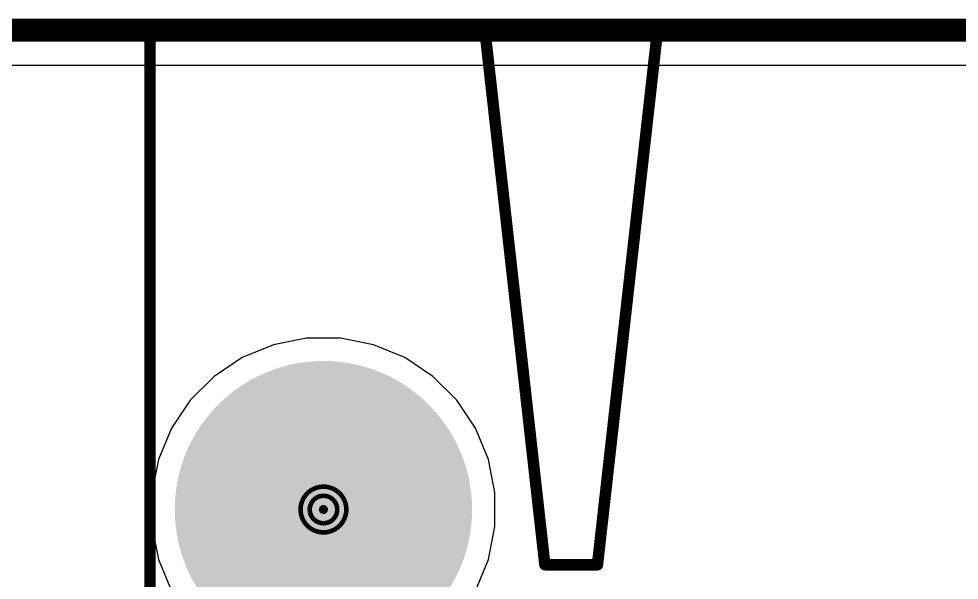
# Model space of a CAD drawing. Header units: inches. Extents: x -11 to 5379, y 0 to 5429.
# Drawn here: x 184.75 to 195.19, y 103.89 to 110.13 of the extents above; entities that cross this region are included whole.
import ezdxf

# ---------------------------------------------------------------- set-up
doc = ezdxf.new("R2010")
doc.units = ezdxf.units.IN
for name, color, linetype in [('Board Outline', 216, 'Continuous'), ('Bottom Layer', 5, 'Continuous'), ('Bottom Solder', 6, 'Continuous'), ('Drill Drawing', 1, 'Continuous'), ('GND', 16, 'Continuous'), ('Pad Holes', 156, 'Continuous'), ('PWR', 76, 'Continuous'), ('Top Layer', 1, 'Continuous'), ('Top Overlay', 2, 'Continuous'), ('Top Solder', 216, 'Continuous')]:
    doc.layers.add(name, color=color, linetype=linetype)

# ---------------------------------------------------------------- blocks, each defined once
blk = doc.blocks.new('X12ADAB1A3DY1027_519')
at = {"layer": 'Bottom Solder'}
h = blk.add_hatch(color=6, dxfattribs=at)
edge = h.paths.add_edge_path()
edge.add_arc((6.35, -4.57), 0.0508, 0, 360)
at = {"layer": 'Pad Holes'}
h = blk.add_hatch(color=7, dxfattribs=at)
edge = h.paths.add_edge_path()
edge.add_arc((6.35, -4.57), 1.65, 0, 360)
at = {"layer": 'Top Solder'}
h = blk.add_hatch(color=216, dxfattribs=at)
edge = h.paths.add_edge_path()
edge.add_arc((6.35, -4.57), 0.0508, 0, 360)
at = {"layer": 'Top Overlay'}
for points in [[(8.275, -2.538, 0.127, 0.127, 0), (8.275, -9.903, 0.127, 0.127, 0)], [(3.308, -3.956, 0.127, 0.127, 0), (2.652, -9.798, 0.127, 0.127, 0)], [(3.892, -3.956, 0.127, 0.127, 0), (3.308, -3.956, 0.127, 0.127, 0)], [(4.547, -9.798, 0.127, 0.127, 0), (3.892, -3.956, 0.127, 0.127, 0)], [(8.275, -9.903, 0.127, 0.127, 0), (-8.255, -9.903, 0.127, 0.127, 0)]]:
    blk.add_lwpolyline(points, format="xyseb", dxfattribs=at)
for points in [[(3.276, -3.956, 0.0635, 0.0635, 1), (3.34, -3.956, 0.0635, 0.0635, 1)], [(3.276, -3.956, 0.0635, 0.0635, 1), (3.34, -3.956, 0.0635, 0.0635, 1)], [(3.86, -3.956, 0.0635, 0.0635, 1), (3.923, -3.956, 0.0635, 0.0635, 1)], [(3.86, -3.956, 0.0635, 0.0635, 1), (3.923, -3.956, 0.0635, 0.0635, 1)], [(2.621, -9.798, 0.0635, 0.0635, 1), (2.684, -9.798, 0.0635, 0.0635, 1)], [(4.515, -9.798, 0.0635, 0.0635, 1), (4.579, -9.798, 0.0635, 0.0635, 1)], [(8.243, -9.903, 0.0635, 0.0635, 1), (8.307, -9.903, 0.0635, 0.0635, 1)], [(8.243, -9.903, 0.0635, 0.0635, 1), (8.307, -9.903, 0.0635, 0.0635, 1)]]:
    blk.add_lwpolyline(points, format="xyseb", close=True, dxfattribs=at)

msp = doc.modelspace()

# ---------------------------------------------------------------- linework, layer by layer
at = {"layer": 'Board Outline'}
msp.add_lwpolyline([(0, 110, 0.254, 0.254, 0), (344, 110, 0.254, 0.254, 0)], format="xyseb", dxfattribs=at)
at = {"layer": 'Bottom Layer'}
for p, q in [((202.757, 110.009), (186.207, 110.009)), ((186.207, 110.009), (186.207, 94.134)), ((9.671, 109.612), (186.207, 109.612)), ((186.207, 109.612), (186.207, 102.675))]:
    msp.add_line(p, q, dxfattribs=at)
at = {"layer": 'Drill Drawing'}
for points in [[(188.386, 104.676, 0.0508, 0.0508, 1), (187.878, 104.676, 0.0508, 0.0508, 1)], [(188.285, 104.676, 0.0508, 0.0508, 1), (187.98, 104.676, 0.0508, 0.0508, 1)], [(187.866, 104.676, 0.0254, 0.0254, 1), (187.891, 104.676, 0.0254, 0.0254, 1)], [(187.967, 104.676, 0.0254, 0.0254, 1), (187.993, 104.676, 0.0254, 0.0254, 1)], [(188.272, 104.676, 0.0254, 0.0254, 1), (188.297, 104.676, 0.0254, 0.0254, 1)], [(188.374, 104.676, 0.0254, 0.0254, 1), (188.399, 104.676, 0.0254, 0.0254, 1)]]:
    msp.add_lwpolyline(points, format="xyseb", close=True, dxfattribs=at)
at = {"layer": 'GND'}
for p, q in [((0.388, 109.612), (343.612, 109.612)), ((187.577, 106.507), (187.23, 106.363)), ((187.945, 106.58), (187.577, 106.507)), ((188.32, 106.58), (187.945, 106.58)), ((188.688, 106.507), (188.32, 106.58)), ((189.034, 106.363), (188.688, 106.507)), ((187.23, 106.363), (186.919, 106.155)), ((189.346, 106.155), (189.034, 106.363)), ((186.919, 106.155), (186.653, 105.89)), ((189.611, 105.89), (189.346, 106.155)), ((186.653, 105.89), (186.445, 105.578)), ((189.82, 105.578), (189.611, 105.89)), ((186.445, 105.578), (186.301, 105.232)), ((189.963, 105.232), (189.82, 105.578)), ((186.301, 105.232), (186.228, 104.864)), ((190.036, 104.864), (189.963, 105.232)), ((186.228, 104.864), (186.228, 104.489)), ((190.036, 104.489), (190.036, 104.864)), ((186.228, 104.489), (186.301, 104.121)), ((189.963, 104.121), (190.036, 104.489)), ((186.301, 104.121), (186.445, 103.774)), ((189.82, 103.774), (189.963, 104.121))]:
    msp.add_line(p, q, dxfattribs=at)
at = {"layer": 'PWR'}
for p, q in [((0.388, 109.612), (206.578, 109.612)), ((187.577, 106.507), (187.23, 106.363)), ((187.945, 106.58), (187.577, 106.507)), ((188.32, 106.58), (187.945, 106.58)), ((188.688, 106.507), (188.32, 106.58)), ((189.034, 106.363), (188.688, 106.507)), ((187.23, 106.363), (186.919, 106.155)), ((189.346, 106.155), (189.034, 106.363)), ((186.919, 106.155), (186.653, 105.89)), ((189.611, 105.89), (189.346, 106.155)), ((186.653, 105.89), (186.445, 105.578)), ((189.82, 105.578), (189.611, 105.89)), ((186.445, 105.578), (186.301, 105.232)), ((189.963, 105.232), (189.82, 105.578)), ((186.301, 105.232), (186.228, 104.864)), ((190.036, 104.864), (189.963, 105.232)), ((186.228, 104.864), (186.228, 104.489)), ((190.036, 104.489), (190.036, 104.864)), ((186.228, 104.489), (186.301, 104.121)), ((189.963, 104.121), (190.036, 104.489)), ((186.301, 104.121), (186.445, 103.774)), ((189.82, 103.774), (189.963, 104.121))]:
    msp.add_line(p, q, dxfattribs=at)
at = {"layer": 'Top Layer'}
for p, q in [((202.757, 110.009), (186.207, 110.009)), ((186.207, 110.009), (186.207, 94.134)), ((9.671, 109.612), (186.207, 109.612)), ((186.207, 109.612), (186.207, 102.675))]:
    msp.add_line(p, q, dxfattribs=at)

# ---------------------------------------------------------------- block references
at = {"rotation": 180}
msp.add_blockref('X12ADAB1A3DY1027_519', (194.482, 100.106), dxfattribs=at)

doc.saveas('drawing.dxf')
